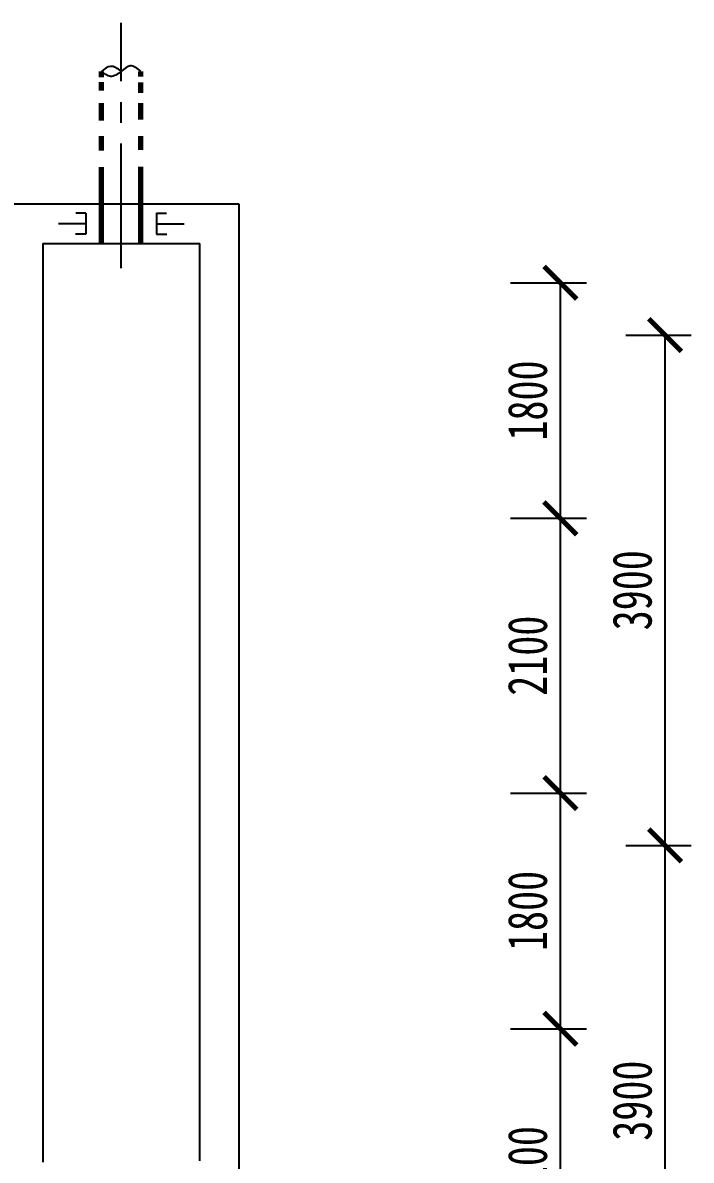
# Model space of a CAD drawing. Header units: millimetres. Extents: x 4237 to 5078, y 1819 to 2413.
# Drawn here: x 4625.7 to 4676.8, y 2078.8 to 2165.7 of the extents above; entities that cross this region are included whole.
import ezdxf

# ---------------------------------------------------------------- set-up
doc = ezdxf.new("R2010")
doc.units = ezdxf.units.MM
doc.header["$LTSCALE"] = 0.5
doc.linetypes.add('CENTER2', pattern=[28.575, 19.05, -3.175, 3.175, -3.175])
doc.linetypes.add('DASHED2', pattern=[9.525, 6.35, -3.175])
doc.layers.add('尺寸标注', color=3, linetype='Continuous')
doc.layers.add('点划线', color=4, linetype='CENTER2')
doc.layers.add('管线', color=2, linetype='Continuous', lineweight=70)
doc.styles.get("Standard").update_dxf_attribs({"font": '', "width": 0.75})
doc.styles.get('Standard').set_extended_font_data('FangSong_GB2312')

# ---------------------------------------------------------------- blocks, each defined once
blk = doc.blocks.new('_ArchTick')
at = {"color": 0, "linetype": 'ByBlock', "const_width": 0.15}
blk.add_lwpolyline([(-0.5, -0.5), (0.5, 0.5)], dxfattribs=at)

msp = doc.modelspace()

# ---------------------------------------------------------------- linework, layer by layer
for p, q in [((4642.217, 2151.809), (4339.217, 2151.809)), ((4630.517, 2151.109), (4629.747, 2151.109)), ((4630.517, 2151.109), (4630.517, 2149.509)), ((4635.917, 2151.109), (4635.917, 2149.509)), ((4635.917, 2151.109), (4636.688, 2151.109)), ((4630.517, 2150.309), (4628.42, 2150.309)), ((4635.917, 2150.309), (4638.015, 2150.309)), ((4630.517, 2149.509), (4629.724, 2149.509)), ((4635.917, 2149.509), (4636.711, 2149.509)), ((4627.217, 2148.809), (4627.217, 2078.6)), ((4627.217, 2148.809), (4639.217, 2148.809)), ((4639.217, 2078.706), (4639.217, 2148.809))]:
    msp.add_line(p, q)
msp.add_spline([(4634.717, 2161.958), (4633.907, 2162.369), (4633.217, 2161.958), (4632.391, 2161.576), (4631.717, 2161.958)], degree=3)
msp.add_open_spline([(4633.217, 2161.958), (4632.949, 2162.172), (4632.42, 2162.531), (4631.939, 2162.138), (4631.717, 2161.958)], degree=3, knots=[1.711226, 1.711226, 1.711226, 1.711226, 2.621612, 3.396285, 3.396285, 3.396285, 3.396285])
at = {"layer": '尺寸标注', "color": 0}
msp.add_line((4642.217, 1931.809), (4642.217, 2151.809), dxfattribs=at)
at = {"layer": '尺寸标注'}
for p, q in [((4662.953, 2145.809), (4668.77, 2145.809)), ((4666.77, 2127.809), (4666.77, 2145.809)), ((4671.77, 2141.81), (4676.77, 2141.81)), ((4674.77, 2102.81), (4674.77, 2141.81)), ((4662.953, 2127.809), (4668.77, 2127.809)), ((4662.953, 2127.809), (4668.77, 2127.809)), ((4666.77, 2106.809), (4666.77, 2127.809)), ((4662.953, 2106.809), (4668.77, 2106.809)), ((4662.953, 2106.809), (4668.77, 2106.809)), ((4666.77, 2088.809), (4666.77, 2106.809)), ((4671.77, 2102.81), (4676.77, 2102.81)), ((4671.77, 2102.81), (4676.77, 2102.81)), ((4674.77, 2063.81), (4674.77, 2102.81)), ((4662.953, 2088.809), (4668.77, 2088.809)), ((4662.953, 2088.809), (4668.77, 2088.809)), ((4666.77, 2067.809), (4666.77, 2088.809))]:
    msp.add_line(p, q, dxfattribs=at)
at = {"layer": '点划线'}
msp.add_line((4633.217, 2146.909), (4633.217, 2165.671), dxfattribs=at)
at = {"layer": '管线'}
for p, q in [((4631.717, 2161.519), (4631.717, 2161.958)), ((4634.717, 2161.569), (4634.717, 2161.958)), ((4631.717, 2160.483), (4631.717, 2161.14)), ((4634.717, 2160.309), (4634.717, 2161.105)), ((4631.717, 2148.809), (4631.717, 2154.625)), ((4634.717, 2148.809), (4634.717, 2154.65))]:
    msp.add_line(p, q, dxfattribs=at)
at = {"layer": '管线', "linetype": 'DASHED2'}
for p, q in [((4631.717, 2158.191), (4631.717, 2159.523)), ((4634.717, 2158.274), (4634.717, 2159.522)), ((4631.717, 2155.906), (4631.717, 2157.001)), ((4634.717, 2155.959), (4634.717, 2157.001))]:
    msp.add_line(p, q, dxfattribs=at)

# ---------------------------------------------------------------- block references
at = {"layer": '尺寸标注', "xscale": 2.5, "yscale": 2.5, "zscale": 2.5}
for p, rotation in [((4666.77, 2145.809), 90), ((4674.77, 2141.81), 90), ((4666.77, 2127.809), 270), ((4666.77, 2127.809), 90), ((4666.77, 2106.809), 270), ((4666.77, 2106.809), 90), ((4674.77, 2102.81), 270), ((4674.77, 2102.81), 90), ((4666.77, 2088.809), 270), ((4666.77, 2088.809), 90)]:
    msp.add_blockref('_ArchTick', p, dxfattribs=dict(at, rotation=rotation))

# ---------------------------------------------------------------- texts
at = {"layer": '尺寸标注', "char_height": 3, "attachment_point": 5, "rotation": 90}
for s, insert in [('1800', (4664.27, 2136.809)), ('3900', (4672.27, 2122.31)), ('2100', (4664.27, 2117.309)), ('1800', (4664.27, 2097.809)), ('3900', (4672.27, 2083.31)), ('2100', (4664.27, 2078.309))]:
    msp.add_mtext(s, dxfattribs=dict(at, insert=insert))

doc.saveas('drawing.dxf')
